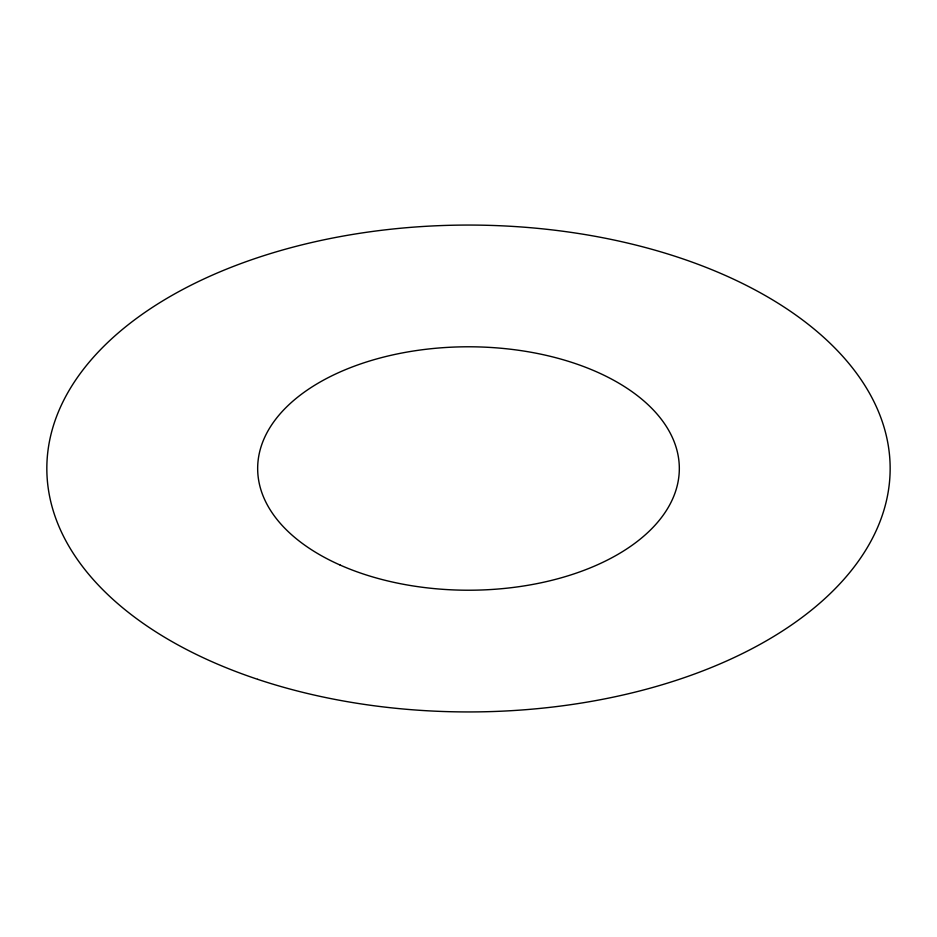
<?xml version="1.0" encoding="UTF-8"?>
<svg xmlns="http://www.w3.org/2000/svg" width="937" height="937" viewBox="0 0 937 937"><rect width="100%" height="100%" fill="white"/><g stroke="black" fill="none" stroke-linecap="round" stroke-linejoin="round"><path stroke-width="1.41" d="M257.675 679.325A421.65 243.433 0 0 0 890.15 468.5A421.65 243.433 0 0 0 257.675 257.675A421.65 243.433 0 0 0 257.675 679.325M340.154 565.07A210.825 121.716 0 0 0 677.521 484.382A210.825 121.716 0 0 0 387.824 356.048A210.825 121.716 0 0 0 340.154 565.07"/></g></svg>
